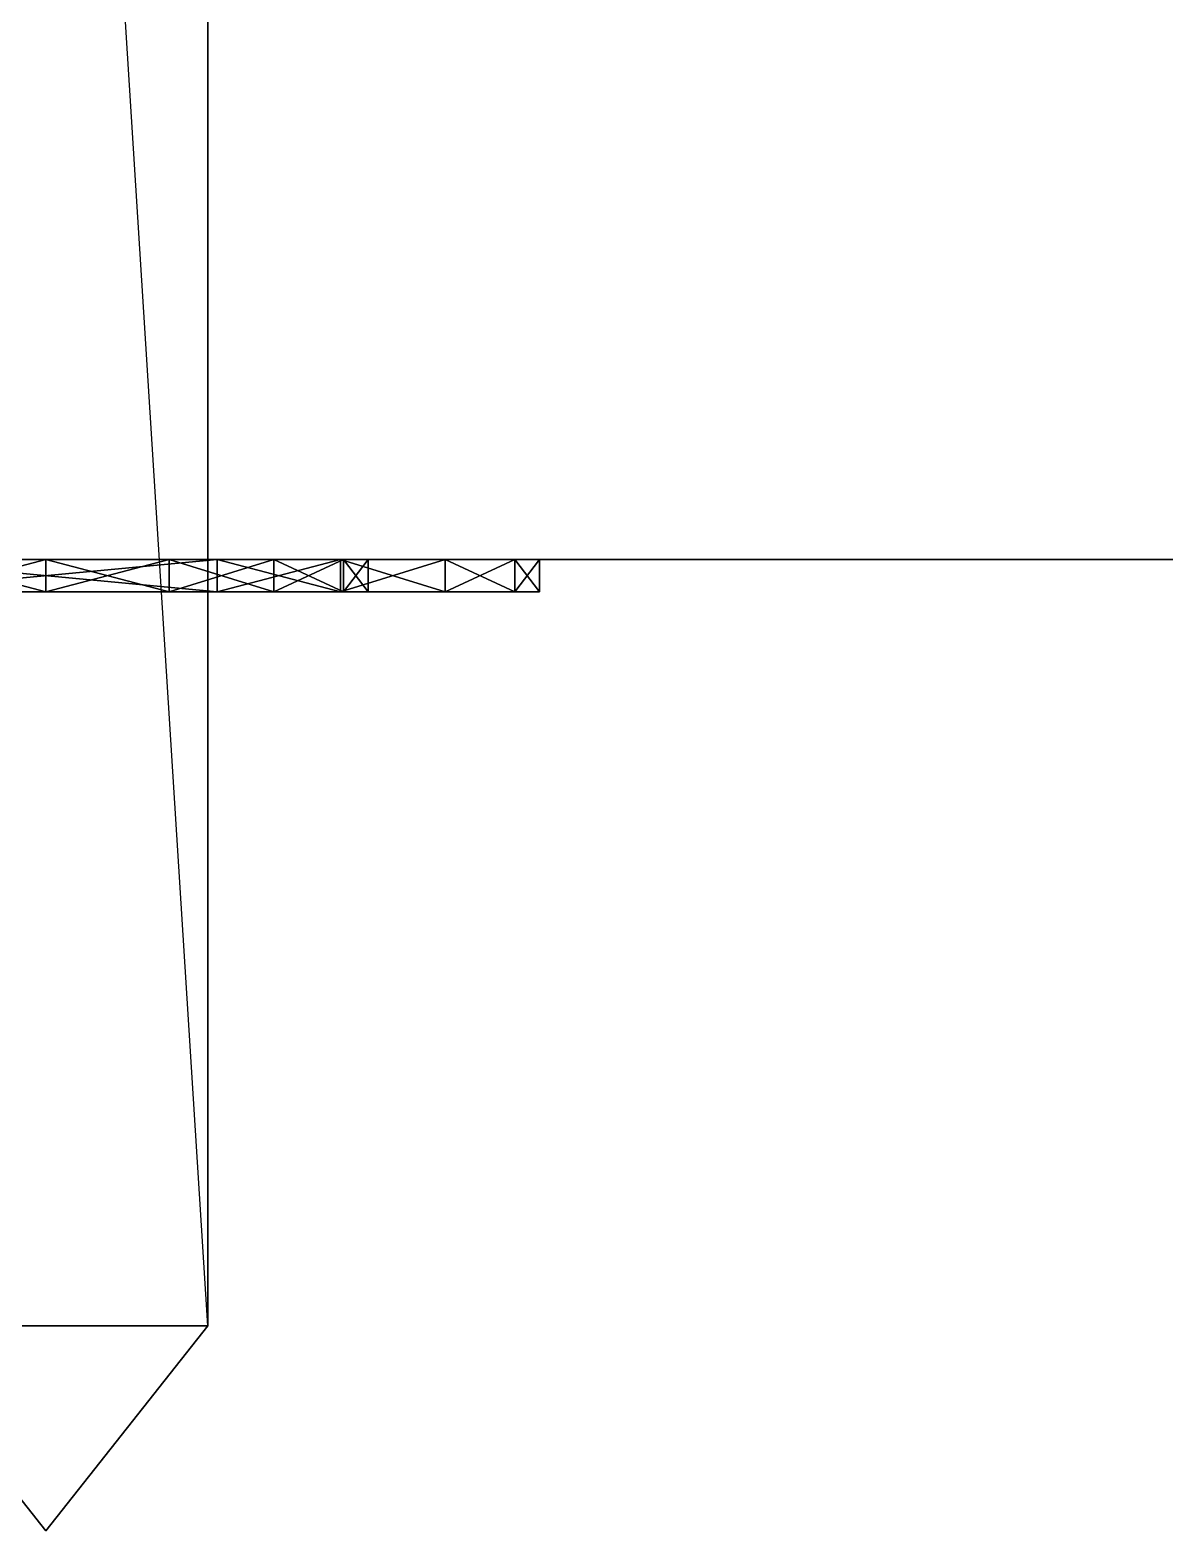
# Model space of a CAD drawing. Extents: x -3.3 to 26.7, y -2 to 14.5.
# Drawn here: x 3.633 to 5.385, y -2 to 0.318 of the extents above; entities that cross this region are included whole.
import ezdxf

# ---------------------------------------------------------------- set-up
doc = ezdxf.new("R2010")
doc.units = 0
doc.layers.add('UB3D', color=1, linetype='CONTINUOUS')

msp = doc.modelspace()

# ---------------------------------------------------------------- linework, layer by layer
at = {"layer": 'UB3D', "color": 254}
for points in [[(3.9076, -1.683333, -25.2516), (3.4076, -1.683333, -25.2516), (3.9076, 6.233333, -25.2516)], [(3.4076, -1.683333, -25.2516), (3.9076, 6.233333, -25.2516), (3.4076, 6.233333, -25.2516)], [(3.4076, -1.683333, -25.7516), (3.9076, -1.683333, -25.7516), (3.4076, 6.233333, -25.7516)], [(3.9076, -1.683333, -25.7516), (3.4076, 6.233333, -25.7516), (3.9076, 6.233333, -25.7516)], [(3.9076, -1.683333, -25.7516), (3.9076, -1.683333, -25.2516), (3.9076, 6.233333, -25.7516)], [(3.9076, -1.683333, -25.2516), (3.9076, 6.233333, -25.7516), (3.9076, 6.233333, -25.2516)], [(3.6576, -2, -25.5016), (3.9076, -1.683333, -25.2516), (3.4076, -1.683333, -25.2516)], [(3.6576, -2, -25.5016), (3.4076, -1.683333, -25.7516), (3.9076, -1.683333, -25.7516)], [(3.6576, -2, -25.5016), (3.4076, -1.683333, -25.2516), (3.4076, -1.683333, -25.7516)], [(3.6576, -2, -25.5016), (3.9076, -1.683333, -25.7516), (3.9076, -1.683333, -25.2516)]]:
    msp.add_3dface(points, dxfattribs=at)
at = {"layer": 'UB3D', "color": 94}
for points in [[(-3.302, 0.5, -28.702), (26.698, 0.5, -28.702), (26.698, -0.5, -28.702), (-3.302, -0.5, -28.702)], [(26.698, 0.5, 1.298), (-3.302, 0.5, 1.298), (-3.302, -0.5, 1.298), (26.698, -0.5, 1.298)], [(-3.302, -0.5, 1.298), (26.698, -0.5, 1.298), (26.698, -0.5, -28.702)], [(-3.302, -0.5, 1.298), (26.698, -0.5, -28.702), (-3.302, -0.5, -28.702)]]:
    msp.add_3dface(points, dxfattribs=at)
at = {"layer": 'UB3D', "color": 253}
for points in [[(3.922141, -0.5, -26.2636), (3.393059, -0.5, -26.2636), (3.922141, -0.55, -26.2636)], [(3.393059, -0.5, -26.2636), (3.922141, -0.55, -26.2636), (3.393059, -0.55, -26.2636)], [(3.922141, -0.55, -26.2636), (3.393059, -0.55, -26.2636), (3.922141, -0.5, -26.2636)], [(3.393059, -0.55, -26.2636), (3.922141, -0.5, -26.2636), (3.393059, -0.5, -26.2636)], [(3.393059, -0.5, -24.7396), (3.922141, -0.5, -24.7396), (3.393059, -0.55, -24.7396)], [(3.922141, -0.5, -24.7396), (3.393059, -0.55, -24.7396), (3.922141, -0.55, -24.7396)], [(3.393059, -0.55, -24.7396), (3.922141, -0.55, -24.7396), (3.393059, -0.5, -24.7396)], [(3.922141, -0.55, -24.7396), (3.393059, -0.5, -24.7396), (3.922141, -0.5, -24.7396)], [(3.46723, -0.5, -25.042007), (3.6576, -0.5, -25.004141), (3.46723, -0.55, -25.042007)], [(3.6576, -0.5, -25.004141), (3.46723, -0.55, -25.042007), (3.6576, -0.55, -25.004141)], [(3.46723, -0.55, -25.042007), (3.6576, -0.55, -25.004141), (3.46723, -0.5, -25.042007)], [(3.6576, -0.55, -25.004141), (3.46723, -0.5, -25.042007), (3.6576, -0.5, -25.004141)], [(3.6576, -0.5, -25.999059), (3.46723, -0.5, -25.961192), (3.6576, -0.55, -25.999059)], [(3.46723, -0.5, -25.961192), (3.6576, -0.55, -25.999059), (3.46723, -0.55, -25.961192)], [(3.6576, -0.55, -25.999059), (3.46723, -0.55, -25.961192), (3.6576, -0.5, -25.999059)], [(3.46723, -0.55, -25.961192), (3.6576, -0.5, -25.999059), (3.46723, -0.5, -25.961192)], [(3.6576, -0.5, -25.004141), (3.847969, -0.5, -25.042007), (3.6576, -0.55, -25.004141)], [(3.847969, -0.5, -25.042007), (3.6576, -0.55, -25.004141), (3.847969, -0.55, -25.042007)], [(3.6576, -0.55, -25.004141), (3.847969, -0.55, -25.042007), (3.6576, -0.5, -25.004141)], [(3.847969, -0.55, -25.042007), (3.6576, -0.5, -25.004141), (3.847969, -0.5, -25.042007)], [(3.847969, -0.5, -25.961192), (3.6576, -0.5, -25.999059), (3.847969, -0.55, -25.961192)], [(3.6576, -0.5, -25.999059), (3.847969, -0.55, -25.961192), (3.6576, -0.55, -25.999059)], [(3.847969, -0.55, -25.961192), (3.6576, -0.55, -25.999059), (3.847969, -0.5, -25.961192)], [(3.6576, -0.55, -25.999059), (3.847969, -0.5, -25.961192), (3.6576, -0.5, -25.999059)], [(3.847969, -0.5, -25.042007), (4.009356, -0.5, -25.149843), (3.847969, -0.55, -25.042007)], [(4.009356, -0.5, -25.149843), (3.847969, -0.55, -25.042007), (4.009356, -0.55, -25.149843)], [(3.847969, -0.55, -25.042007), (4.009356, -0.55, -25.149843), (3.847969, -0.5, -25.042007)], [(4.009356, -0.55, -25.149843), (3.847969, -0.5, -25.042007), (4.009356, -0.5, -25.149843)], [(4.009356, -0.5, -25.853356), (3.847969, -0.5, -25.961192), (4.009356, -0.55, -25.853356)], [(3.847969, -0.5, -25.961192), (4.009356, -0.55, -25.853356), (3.847969, -0.55, -25.961192)], [(4.009356, -0.55, -25.853356), (3.847969, -0.55, -25.961192), (4.009356, -0.5, -25.853356)], [(3.847969, -0.55, -25.961192), (4.009356, -0.5, -25.853356), (3.847969, -0.5, -25.961192)], [(3.922141, -0.5, -26.2636), (3.922141, -0.5, -26.2636), (3.922141, -0.55, -26.2636)], [(3.922141, -0.5, -26.2636), (3.922141, -0.55, -26.2636), (3.922141, -0.55, -26.2636)], [(3.922141, -0.55, -26.2636), (3.922141, -0.55, -26.2636), (3.922141, -0.5, -26.2636)], [(3.922141, -0.55, -26.2636), (3.922141, -0.5, -26.2636), (3.922141, -0.5, -26.2636)], [(4.11251, -0.5, -26.225733), (3.922141, -0.5, -26.2636), (4.11251, -0.55, -26.225733)], [(3.922141, -0.5, -26.2636), (4.11251, -0.55, -26.225733), (3.922141, -0.55, -26.2636)], [(4.11251, -0.55, -26.225733), (3.922141, -0.55, -26.2636), (4.11251, -0.5, -26.225733)], [(3.922141, -0.55, -26.2636), (4.11251, -0.5, -26.225733), (3.922141, -0.5, -26.2636)], [(3.922141, -0.5, -24.7396), (4.11251, -0.5, -24.777466), (3.922141, -0.55, -24.7396)], [(4.11251, -0.5, -24.777466), (3.922141, -0.55, -24.7396), (4.11251, -0.55, -24.777466)], [(3.922141, -0.55, -24.7396), (4.11251, -0.55, -24.777466), (3.922141, -0.5, -24.7396)], [(4.11251, -0.55, -24.777466), (3.922141, -0.5, -24.7396), (4.11251, -0.5, -24.777466)], [(3.922141, -0.5, -24.7396), (3.922141, -0.5, -24.7396), (3.922141, -0.55, -24.7396)], [(3.922141, -0.5, -24.7396), (3.922141, -0.55, -24.7396), (3.922141, -0.55, -24.7396)], [(3.922141, -0.55, -24.7396), (3.922141, -0.55, -24.7396), (3.922141, -0.5, -24.7396)], [(3.922141, -0.55, -24.7396), (3.922141, -0.5, -24.7396), (3.922141, -0.5, -24.7396)], [(4.009356, -0.5, -25.149843), (4.117192, -0.5, -25.31123), (4.009356, -0.55, -25.149843)], [(4.117192, -0.5, -25.31123), (4.009356, -0.55, -25.149843), (4.117192, -0.55, -25.31123)], [(4.009356, -0.55, -25.149843), (4.117192, -0.55, -25.31123), (4.009356, -0.5, -25.149843)], [(4.117192, -0.55, -25.31123), (4.009356, -0.5, -25.149843), (4.117192, -0.5, -25.31123)], [(4.117192, -0.5, -25.691969), (4.009356, -0.5, -25.853356), (4.117192, -0.55, -25.691969)], [(4.009356, -0.5, -25.853356), (4.117192, -0.55, -25.691969), (4.009356, -0.55, -25.853356)], [(4.117192, -0.55, -25.691969), (4.009356, -0.55, -25.853356), (4.117192, -0.5, -25.691969)], [(4.009356, -0.55, -25.853356), (4.117192, -0.5, -25.691969), (4.009356, -0.5, -25.853356)], [(4.273897, -0.5, -26.117897), (4.11251, -0.5, -26.225733), (4.273897, -0.55, -26.117897)], [(4.11251, -0.5, -26.225733), (4.273897, -0.55, -26.117897), (4.11251, -0.55, -26.225733)], [(4.273897, -0.55, -26.117897), (4.11251, -0.55, -26.225733), (4.273897, -0.5, -26.117897)], [(4.11251, -0.55, -26.225733), (4.273897, -0.5, -26.117897), (4.11251, -0.5, -26.225733)], [(4.11251, -0.5, -24.777466), (4.273897, -0.5, -24.885302), (4.11251, -0.55, -24.777466)], [(4.273897, -0.5, -24.885302), (4.11251, -0.55, -24.777466), (4.273897, -0.55, -24.885302)], [(4.11251, -0.55, -24.777466), (4.273897, -0.55, -24.885302), (4.11251, -0.5, -24.777466)], [(4.273897, -0.55, -24.885302), (4.11251, -0.5, -24.777466), (4.273897, -0.5, -24.885302)], [(4.155059, -0.5, -25.5016), (4.117192, -0.5, -25.691969), (4.155059, -0.55, -25.5016)], [(4.117192, -0.5, -25.691969), (4.155059, -0.55, -25.5016), (4.117192, -0.55, -25.691969)], [(4.155059, -0.55, -25.5016), (4.117192, -0.55, -25.691969), (4.155059, -0.5, -25.5016)], [(4.117192, -0.55, -25.691969), (4.155059, -0.5, -25.5016), (4.117192, -0.5, -25.691969)], [(4.117192, -0.5, -25.31123), (4.155059, -0.5, -25.5016), (4.117192, -0.55, -25.31123)], [(4.155059, -0.5, -25.5016), (4.117192, -0.55, -25.31123), (4.155059, -0.55, -25.5016)], [(4.117192, -0.55, -25.31123), (4.155059, -0.55, -25.5016), (4.117192, -0.5, -25.31123)], [(4.155059, -0.55, -25.5016), (4.117192, -0.5, -25.31123), (4.155059, -0.5, -25.5016)], [(4.381733, -0.5, -25.95651), (4.273897, -0.5, -26.117897), (4.381733, -0.55, -25.95651)], [(4.273897, -0.5, -26.117897), (4.381733, -0.55, -25.95651), (4.273897, -0.55, -26.117897)], [(4.381733, -0.55, -25.95651), (4.273897, -0.55, -26.117897), (4.381733, -0.5, -25.95651)], [(4.273897, -0.55, -26.117897), (4.381733, -0.5, -25.95651), (4.273897, -0.5, -26.117897)], [(4.273897, -0.5, -24.885302), (4.381733, -0.5, -25.046689), (4.273897, -0.55, -24.885302)], [(4.381733, -0.5, -25.046689), (4.273897, -0.55, -24.885302), (4.381733, -0.55, -25.046689)], [(4.273897, -0.55, -24.885302), (4.381733, -0.55, -25.046689), (4.273897, -0.5, -24.885302)], [(4.381733, -0.55, -25.046689), (4.273897, -0.5, -24.885302), (4.381733, -0.5, -25.046689)], [(4.4196, -0.5, -25.766141), (4.381733, -0.5, -25.95651), (4.4196, -0.55, -25.766141)], [(4.381733, -0.5, -25.95651), (4.4196, -0.55, -25.766141), (4.381733, -0.55, -25.95651)], [(4.4196, -0.55, -25.766141), (4.381733, -0.55, -25.95651), (4.4196, -0.5, -25.766141)], [(4.381733, -0.55, -25.95651), (4.4196, -0.5, -25.766141), (4.381733, -0.5, -25.95651)], [(4.381733, -0.5, -25.046689), (4.4196, -0.5, -25.237059), (4.381733, -0.55, -25.046689)], [(4.4196, -0.5, -25.237059), (4.381733, -0.55, -25.046689), (4.4196, -0.55, -25.237059)], [(4.381733, -0.55, -25.046689), (4.4196, -0.55, -25.237059), (4.381733, -0.5, -25.046689)], [(4.4196, -0.55, -25.237059), (4.381733, -0.5, -25.046689), (4.4196, -0.5, -25.237059)], [(4.4196, -0.5, -25.766141), (4.4196, -0.5, -25.766141), (4.4196, -0.55, -25.766141)], [(4.4196, -0.5, -25.766141), (4.4196, -0.55, -25.766141), (4.4196, -0.55, -25.766141)], [(4.4196, -0.55, -25.766141), (4.4196, -0.55, -25.766141), (4.4196, -0.5, -25.766141)], [(4.4196, -0.55, -25.766141), (4.4196, -0.5, -25.766141), (4.4196, -0.5, -25.766141)], [(4.4196, -0.5, -25.237059), (4.4196, -0.5, -25.766141), (4.4196, -0.55, -25.237059)], [(4.4196, -0.5, -25.766141), (4.4196, -0.55, -25.237059), (4.4196, -0.55, -25.766141)], [(4.4196, -0.55, -25.237059), (4.4196, -0.55, -25.766141), (4.4196, -0.5, -25.237059)], [(4.4196, -0.55, -25.766141), (4.4196, -0.5, -25.237059), (4.4196, -0.5, -25.766141)], [(4.4196, -0.5, -25.237059), (4.4196, -0.5, -25.237059), (4.4196, -0.55, -25.237059)], [(4.4196, -0.5, -25.237059), (4.4196, -0.55, -25.237059), (4.4196, -0.55, -25.237059)], [(4.4196, -0.55, -25.237059), (4.4196, -0.55, -25.237059), (4.4196, -0.5, -25.237059)], [(4.4196, -0.55, -25.237059), (4.4196, -0.5, -25.237059), (4.4196, -0.5, -25.237059)], [(3.6576, -0.55, -25.004141), (2.954339, -0.55, -25.002558), (4.360861, -0.55, -25.002558)], [(2.954339, -0.55, -25.002558), (4.360861, -0.55, -25.002558), (2.979437, -0.55, -24.960686)], [(2.979437, -0.55, -26.042514), (4.335763, -0.55, -26.042514), (2.954339, -0.55, -26.000642)], [(4.335763, -0.55, -26.042514), (2.954339, -0.55, -26.000642), (4.360861, -0.55, -26.000642)], [(2.954339, -0.55, -26.000642), (4.360861, -0.55, -26.000642), (3.6576, -0.55, -25.999059)], [(2.954339, -0.55, -25.002558), (3.6576, -0.55, -25.004141), (3.60884, -0.55, -25.006536)], [(3.6576, -0.55, -25.999059), (2.954339, -0.55, -26.000642), (3.60884, -0.55, -25.996664)], [(4.360861, -0.55, -25.002558), (2.979437, -0.55, -24.960686), (4.335763, -0.55, -24.960686)], [(2.979437, -0.55, -24.960686), (4.335763, -0.55, -24.960686), (3.008518, -0.55, -24.921474)], [(3.008518, -0.55, -26.081726), (4.306682, -0.55, -26.081726), (2.979437, -0.55, -26.042514)], [(4.306682, -0.55, -26.081726), (2.979437, -0.55, -26.042514), (4.335763, -0.55, -26.042514)], [(4.335763, -0.55, -24.960686), (3.008518, -0.55, -24.921474), (4.306682, -0.55, -24.921474)], [(3.008518, -0.55, -24.921474), (4.306682, -0.55, -24.921474), (3.041302, -0.55, -24.885302)], [(3.041302, -0.55, -26.117898), (4.273898, -0.55, -26.117898), (3.008518, -0.55, -26.081726)], [(4.273898, -0.55, -26.117898), (3.008518, -0.55, -26.081726), (4.306682, -0.55, -26.081726)], [(4.306682, -0.55, -24.921474), (3.041302, -0.55, -24.885302), (4.273898, -0.55, -24.885302)], [(3.041302, -0.55, -24.885302), (4.273898, -0.55, -24.885302), (3.077474, -0.55, -24.852518)], [(3.077474, -0.55, -26.150682), (4.237726, -0.55, -26.150682), (3.041302, -0.55, -26.117898)], [(4.237726, -0.55, -26.150682), (3.041302, -0.55, -26.117898), (4.273898, -0.55, -26.117898)], [(4.273898, -0.55, -24.885302), (3.077474, -0.55, -24.852518), (4.237726, -0.55, -24.852518)], [(3.077474, -0.55, -24.852518), (4.237726, -0.55, -24.852518), (3.116686, -0.55, -24.823437)], [(3.116686, -0.55, -26.179763), (4.198514, -0.55, -26.179763), (3.077474, -0.55, -26.150682)], [(4.198514, -0.55, -26.179763), (3.077474, -0.55, -26.150682), (4.237726, -0.55, -26.150682)], [(4.237726, -0.55, -24.852518), (3.116686, -0.55, -24.823437), (4.198514, -0.55, -24.823437)], [(3.116686, -0.55, -24.823437), (4.198514, -0.55, -24.823437), (3.158558, -0.55, -24.798339)], [(3.158558, -0.55, -26.204861), (4.156642, -0.55, -26.204861), (3.116686, -0.55, -26.179763)], [(4.156642, -0.55, -26.204861), (3.116686, -0.55, -26.179763), (4.198514, -0.55, -26.179763)], [(4.198514, -0.55, -24.823437), (3.158558, -0.55, -24.798339), (4.156642, -0.55, -24.798339)], [(3.158558, -0.55, -24.798339), (4.156642, -0.55, -24.798339), (3.20269, -0.55, -24.777467)], [(3.20269, -0.55, -26.225733), (4.11251, -0.55, -26.225733), (3.158558, -0.55, -26.204861)], [(4.11251, -0.55, -26.225733), (3.158558, -0.55, -26.204861), (4.156642, -0.55, -26.204861)], [(4.156642, -0.55, -24.798339), (3.20269, -0.55, -24.777467), (4.11251, -0.55, -24.777467)], [(3.20269, -0.55, -24.777467), (4.11251, -0.55, -24.777467), (3.248654, -0.55, -24.76102)], [(3.248654, -0.55, -26.24218), (4.066546, -0.55, -26.24218), (3.20269, -0.55, -26.225733)], [(4.066546, -0.55, -26.24218), (3.20269, -0.55, -26.225733), (4.11251, -0.55, -26.225733)], [(4.11251, -0.55, -24.777467), (3.248654, -0.55, -24.76102), (4.066546, -0.55, -24.76102)], [(3.248654, -0.55, -24.76102), (4.066546, -0.55, -24.76102), (3.29601, -0.55, -24.749159)], [(3.29601, -0.55, -26.254041), (4.01919, -0.55, -26.254041), (3.248654, -0.55, -26.24218)], [(4.01919, -0.55, -26.254041), (3.248654, -0.55, -26.24218), (4.066546, -0.55, -26.24218)], [(4.066546, -0.55, -24.76102), (3.29601, -0.55, -24.749159), (4.01919, -0.55, -24.749159)], [(3.29601, -0.55, -24.749159), (4.01919, -0.55, -24.749159), (3.344299, -0.55, -24.741995)], [(3.344299, -0.55, -26.261205), (3.970901, -0.55, -26.261205), (3.29601, -0.55, -26.254041)], [(3.970901, -0.55, -26.261205), (3.29601, -0.55, -26.254041), (4.01919, -0.55, -26.254041)], [(4.01919, -0.55, -24.749159), (3.344299, -0.55, -24.741995), (3.970901, -0.55, -24.741995)], [(3.344299, -0.55, -24.741995), (3.970901, -0.55, -24.741995), (3.393059, -0.55, -24.7396)], [(3.922141, -0.55, -26.2636), (3.344299, -0.55, -26.261205), (3.970901, -0.55, -26.261205)], [(3.344299, -0.55, -26.261205), (3.922141, -0.55, -26.2636), (3.393059, -0.55, -26.2636)], [(3.970901, -0.55, -24.741995), (3.393059, -0.55, -24.7396), (3.922141, -0.55, -24.7396)], [(4.360861, -0.55, -25.002558), (3.70636, -0.55, -25.006536), (3.6576, -0.55, -25.004141)], [(4.360861, -0.55, -26.000642), (3.6576, -0.55, -25.999059), (3.70636, -0.55, -25.996664)], [(4.360861, -0.55, -25.002558), (3.754649, -0.55, -25.0137), (3.70636, -0.55, -25.006536)], [(4.381733, -0.55, -25.95651), (4.360861, -0.55, -26.000642), (3.70636, -0.55, -25.996664)], [(4.381733, -0.55, -25.95651), (3.70636, -0.55, -25.996664), (3.754649, -0.55, -25.9895)], [(4.360861, -0.55, -25.002558), (3.802005, -0.55, -25.025561), (3.754649, -0.55, -25.0137)], [(4.381733, -0.55, -25.95651), (3.754649, -0.55, -25.9895), (3.802005, -0.55, -25.977639)], [(4.360861, -0.55, -25.002558), (3.847969, -0.55, -25.042008), (3.802005, -0.55, -25.025561)], [(4.381733, -0.55, -25.95651), (3.802005, -0.55, -25.977639), (3.847969, -0.55, -25.961192)], [(4.360861, -0.55, -25.002558), (4.381733, -0.55, -25.04669), (3.847969, -0.55, -25.042008)], [(4.381733, -0.55, -25.04669), (3.892101, -0.55, -25.06288), (3.847969, -0.55, -25.042008)], [(4.381733, -0.55, -25.95651), (3.847969, -0.55, -25.961192), (3.892101, -0.55, -25.94032)], [(3.933973, -0.55, -25.087978), (4.381733, -0.55, -25.04669), (3.892101, -0.55, -25.06288)], [(3.892101, -0.55, -25.94032), (3.933973, -0.55, -25.915222), (4.39818, -0.55, -25.910546)], [(4.381733, -0.55, -25.95651), (3.892101, -0.55, -25.94032), (4.39818, -0.55, -25.910546)], [(3.973185, -0.55, -25.117059), (4.39818, -0.55, -25.092654), (3.933973, -0.55, -25.087978)], [(4.39818, -0.55, -25.092654), (3.933973, -0.55, -25.087978), (4.381733, -0.55, -25.04669)], [(3.933973, -0.55, -25.915222), (4.39818, -0.55, -25.910546), (3.973185, -0.55, -25.886141)], [(4.009357, -0.55, -25.149843), (4.410041, -0.55, -25.14001), (3.973185, -0.55, -25.117059)], [(4.410041, -0.55, -25.14001), (3.973185, -0.55, -25.117059), (4.39818, -0.55, -25.092654)], [(4.39818, -0.55, -25.910546), (3.973185, -0.55, -25.886141), (4.410041, -0.55, -25.86319)], [(3.973185, -0.55, -25.886141), (4.410041, -0.55, -25.86319), (4.009357, -0.55, -25.853357)], [(4.042141, -0.55, -25.186015), (4.009357, -0.55, -25.149843), (4.410041, -0.55, -25.14001)], [(4.009357, -0.55, -25.853357), (4.042141, -0.55, -25.817185), (4.417205, -0.55, -25.814901)], [(4.410041, -0.55, -25.86319), (4.009357, -0.55, -25.853357), (4.417205, -0.55, -25.814901)], [(4.071222, -0.55, -25.225227), (4.417205, -0.55, -25.188299), (4.042141, -0.55, -25.186015)], [(4.417205, -0.55, -25.188299), (4.042141, -0.55, -25.186015), (4.410041, -0.55, -25.14001)], [(4.042141, -0.55, -25.817185), (4.417205, -0.55, -25.814901), (4.071222, -0.55, -25.777973)], [(4.09632, -0.55, -25.267099), (4.4196, -0.55, -25.237059), (4.071222, -0.55, -25.225227)], [(4.4196, -0.55, -25.237059), (4.071222, -0.55, -25.225227), (4.417205, -0.55, -25.188299)], [(4.417205, -0.55, -25.814901), (4.071222, -0.55, -25.777973), (4.4196, -0.55, -25.766141)], [(4.071222, -0.55, -25.777973), (4.4196, -0.55, -25.766141), (4.09632, -0.55, -25.736101)], [(4.117192, -0.55, -25.311231), (4.09632, -0.55, -25.267099), (4.4196, -0.55, -25.237059)], [(4.4196, -0.55, -25.237059), (4.4196, -0.55, -25.766141), (4.09632, -0.55, -25.736101)], [(4.4196, -0.55, -25.237059), (4.09632, -0.55, -25.736101), (4.117192, -0.55, -25.691969)], [(4.4196, -0.55, -25.237059), (4.117192, -0.55, -25.691969), (4.133639, -0.55, -25.646005)], [(4.4196, -0.55, -25.237059), (4.133639, -0.55, -25.357195), (4.117192, -0.55, -25.311231)], [(4.4196, -0.55, -25.237059), (4.133639, -0.55, -25.646005), (4.1455, -0.55, -25.598649)], [(4.4196, -0.55, -25.237059), (4.1455, -0.55, -25.404551), (4.133639, -0.55, -25.357195)], [(4.4196, -0.55, -25.237059), (4.1455, -0.55, -25.598649), (4.152664, -0.55, -25.55036)], [(4.4196, -0.55, -25.237059), (4.152664, -0.55, -25.45284), (4.1455, -0.55, -25.404551)], [(4.4196, -0.55, -25.237059), (4.152664, -0.55, -25.55036), (4.155059, -0.55, -25.5016)], [(4.4196, -0.55, -25.237059), (4.155059, -0.55, -25.5016), (4.152664, -0.55, -25.45284)]]:
    msp.add_3dface(points, dxfattribs=at)

doc.saveas('drawing.dxf')
